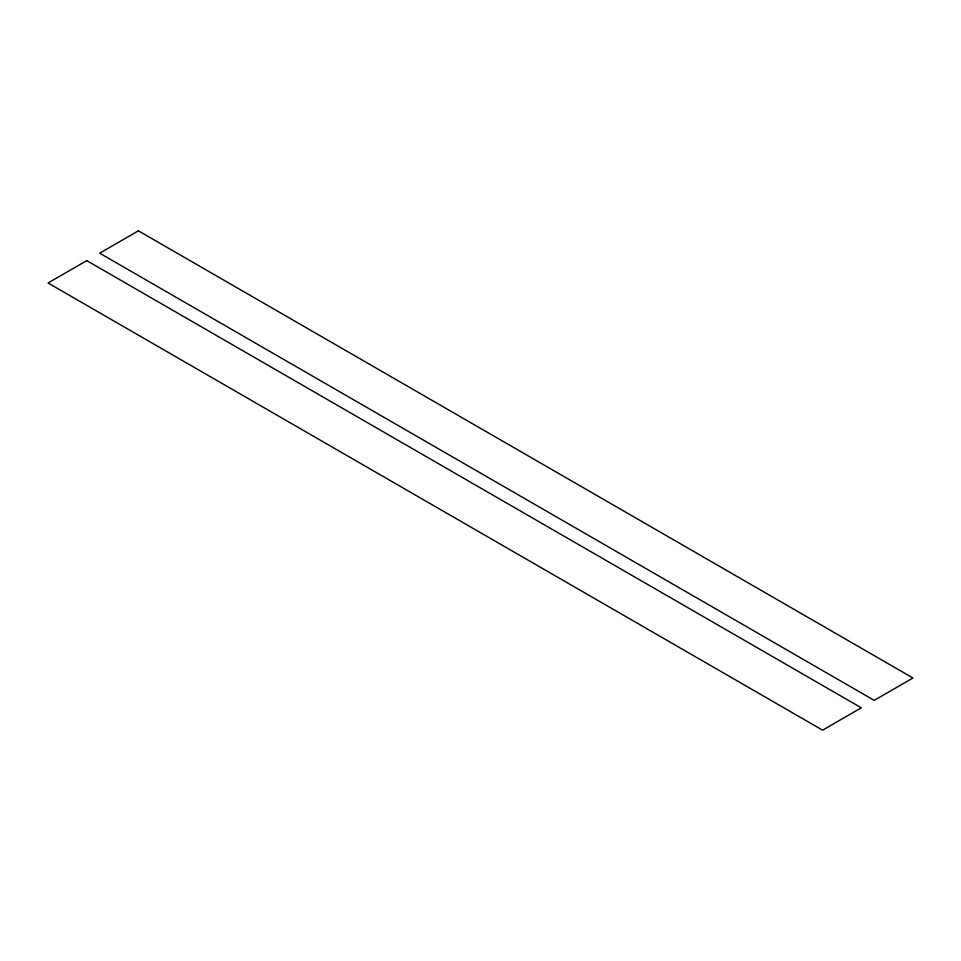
<?xml version="1.0" encoding="UTF-8"?>
<svg xmlns="http://www.w3.org/2000/svg" width="961" height="961" viewBox="0 0 961 961"><rect width="100%" height="100%" fill="white"/><g stroke="black" fill="none" stroke-linecap="round" stroke-linejoin="round"><path stroke-width="1.44" d="M86.778 260.635L48.05 283.002L822.592 730.168L861.308 707.813L86.778 260.635M138.408 230.832L99.692 253.187L874.222 700.365L912.95 677.998L138.408 230.832"/></g></svg>
